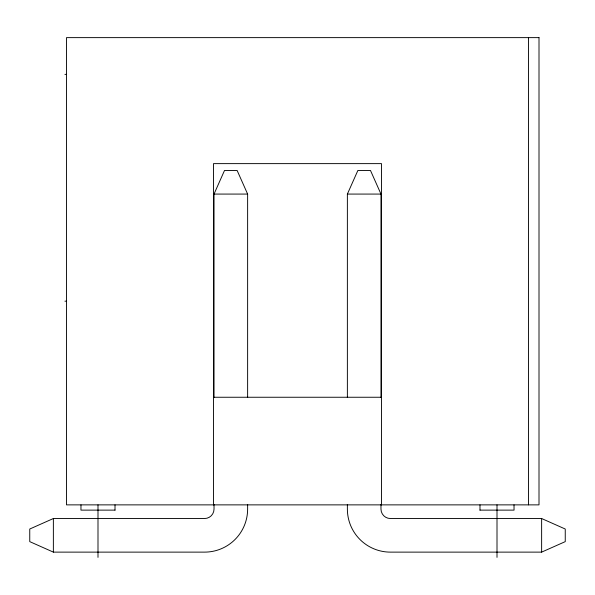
<?xml version="1.0" encoding="UTF-8"?>
<svg xmlns="http://www.w3.org/2000/svg" width="595" height="595" viewBox="0 0 595 595"><rect width="100%" height="100%" fill="white"/><g stroke="black" fill="none" stroke-linecap="round" stroke-linejoin="round"><path stroke-width="0.89" d="M214.022 397.572L214.022 194.074L224.523 170.453L237.122 170.453L247.624 194.074L247.624 397.572M347.376 397.572L347.376 194.074L357.878 170.453L370.477 170.453L380.978 194.074L380.978 397.572M214.022 504.426L214.022 509.075A9.453 9.453 0 0 1 204.576 518.528L53.372 518.528L29.75 529.022L29.75 541.629L53.372 552.123L204.576 552.123A43.048 43.048 0 0 0 247.624 509.075L247.624 504.426M347.376 504.426L347.376 509.075A43.048 43.048 0 0 0 390.424 552.123L541.629 552.123L565.25 541.629L565.25 529.022L541.629 518.528L390.424 518.528A9.453 9.453 0 0 1 380.978 509.075L380.978 504.426M64.922 74.375L66.499 74.375M214.022 194.074L247.624 194.074M347.376 194.074L380.978 194.074M64.922 301.174L66.499 301.174M213.501 397.252L381.499 397.252M115.051 510.123L80.95 510.123L80.987 504.872M479.949 510.123L514.05 510.123L514.013 504.872M541.629 518.528L541.629 552.123M528.501 37.626L528.501 504.872M497.004 504.872L497.004 557.374M479.987 504.872L479.987 510.123M381.499 504.872L381.499 163.625L213.501 163.625L213.501 504.872M115.013 504.872L115.013 510.123M97.996 504.872L97.996 557.374M53.372 518.528L53.372 552.123M539.003 37.626L66.499 37.626L66.499 504.872L539.003 504.872L539.003 37.626"/></g></svg>
